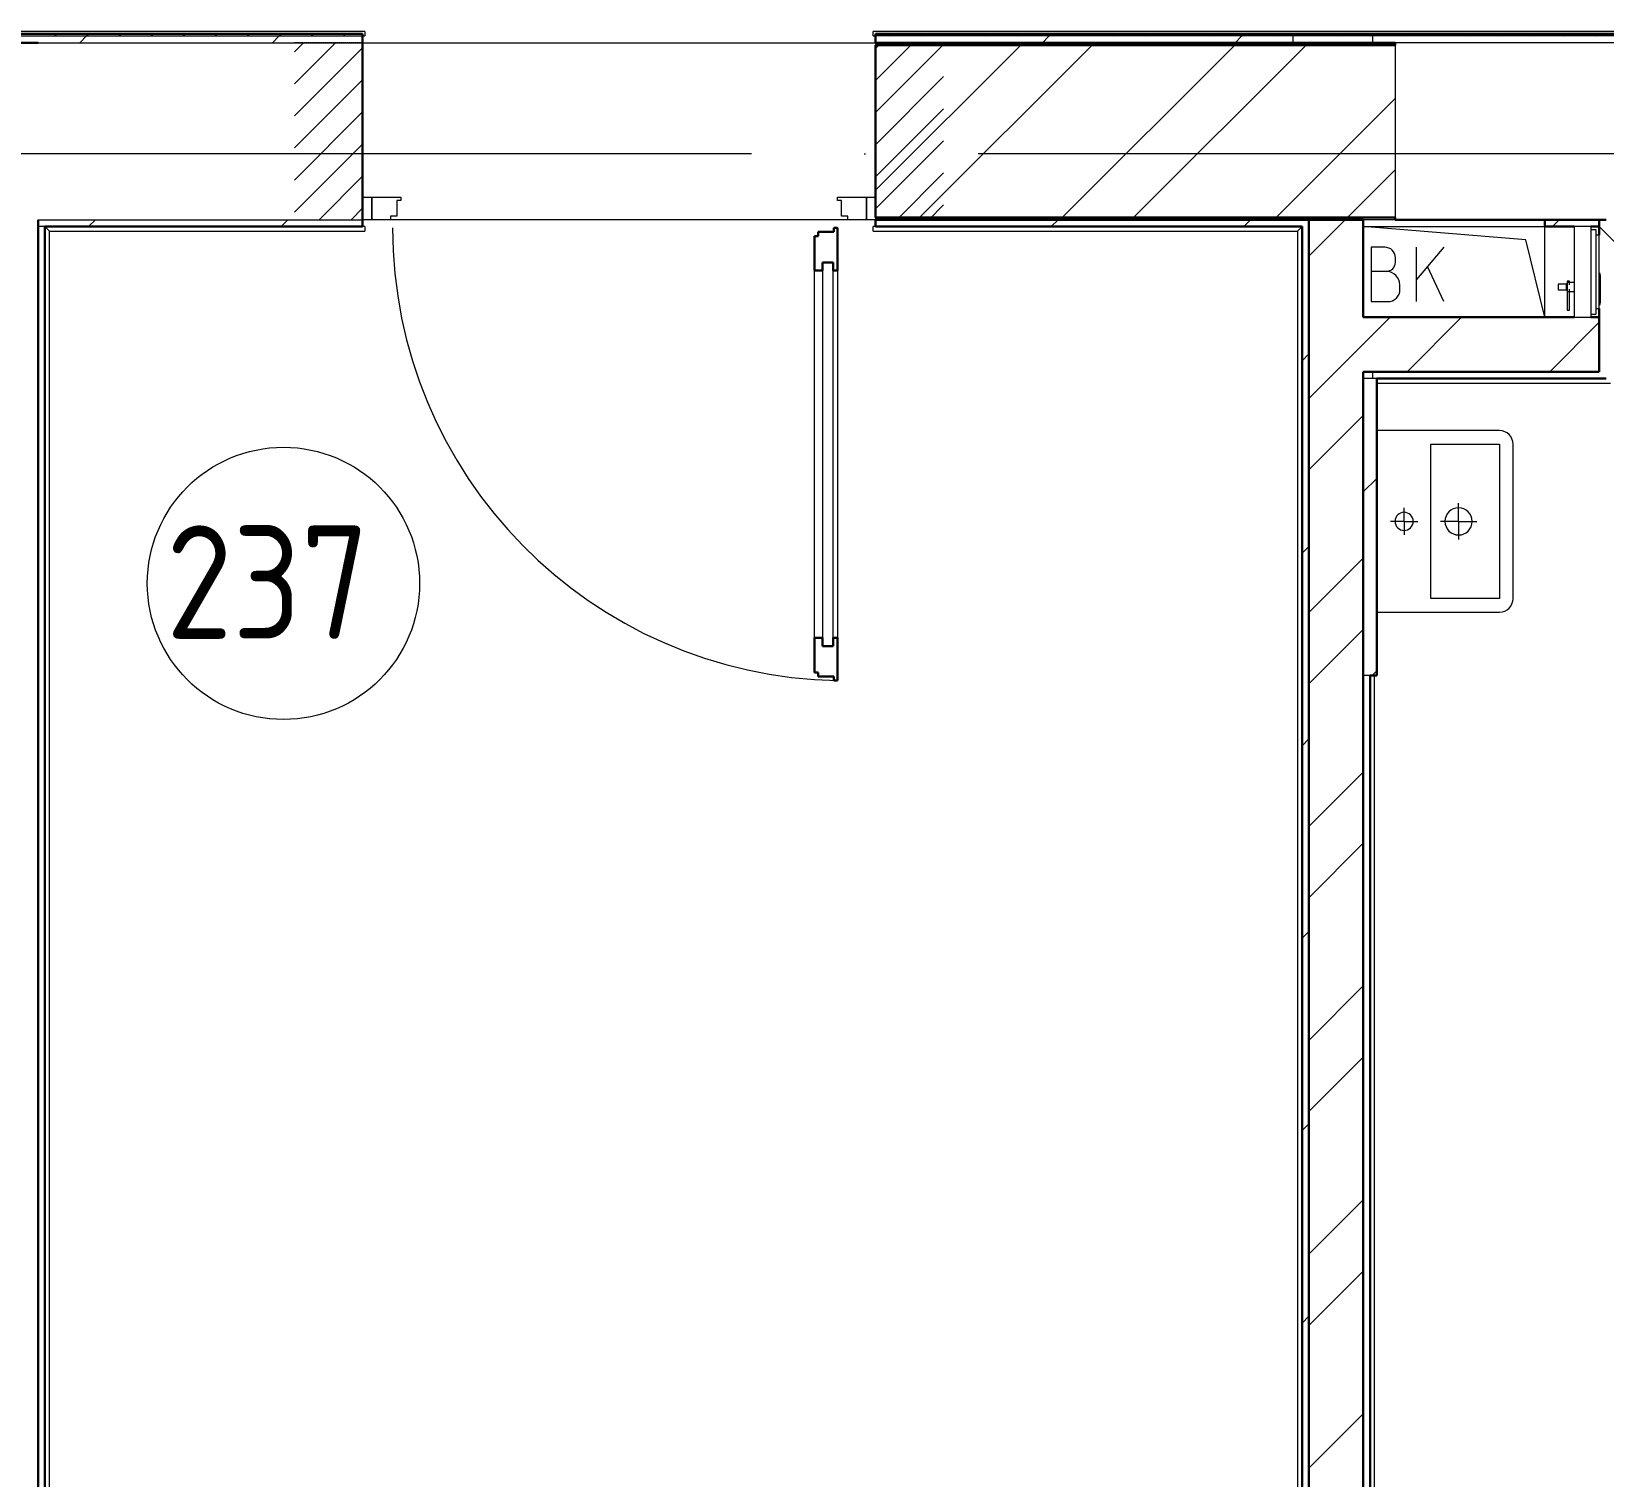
# Model space of a CAD drawing. Header units: millimetres. Extents: x -88595 to 880822, y -1054509 to -148035.
# Drawn here: x 316143 to 319608, y -279617 to -276432 of the extents above; entities that cross this region are included whole.
import ezdxf

# ---------------------------------------------------------------- set-up
doc = ezdxf.new("R2010")
doc.units = ezdxf.units.MM
doc.linetypes.add('ADSK_Линия сетки', pattern=[25, 20, -2.5, 0, -2.5])
doc.linetypes.add('ADSK_Штриховая_ш2 п1_5', pattern=[4.5, 3, -1.5])
for name, color, linetype, lineweight in [('Двери', 7, 'Continuous', 9), ('Марки помещений', 7, 'Continuous', 20), ('Оборудование', 7, 'Continuous', 18), ('Ограждение', 7, 'Continuous', 9), ('Оси', 7, 'Continuous', 9), ('Перекрытие', 7, 'Continuous', 18), ('Стены внутренние', 7, 'Continuous', 18), ('Стены наружные', 7, 'Continuous', 18), ('Стены штриховка', 7, 'Continuous', 9), ('Узлы', 7, 'Continuous', 18)]:
    doc.layers.add(name, color=color, linetype=linetype, lineweight=lineweight)
doc.layers.add('Двери открывание', color=7, linetype='Continuous', lineweight=9, true_color=0xc0c0c0)
doc.styles.add('GOST Common_2', font='GOST_Common.ttf', dxfattribs={"width": 0.9, "height": 350})

# ---------------------------------------------------------------- blocks, each defined once
blk = doc.blocks.new('2 этаж')
at = {"layer": 'Двери', "lineweight": 18, "true_color": 0xff0000}
h = blk.add_hatch(dxfattribs=at)
h.set_pattern_fill('FP_2', color=1, angle=180, style=0, pattern_type=2)
h.set_pattern_definition([(225, (346897.5, 651156.506), (35.3553, -35.3553), [])])
h.paths.add_polyline_path([(346207.5, 650961.5), (346207.5, 651351.5), (346057.5, 651351.5), (346057.5, 650961.5), (346094.5, 650961.5)])
h.paths.add_polyline_path([(347483.8, 650961.5), (347487.5, 650961.5), (347487.5, 651351.5), (347337.5, 651351.5), (347337.5, 650961.5)])
at = {"lineweight": 18}
for p, q in [((348770.8, 650916.8), (348412.5, 650946.5)), ((348412.5, 650946.5), (348812.5, 650946.5)), ((348812.5, 650746.5), (348770.8, 650916.8)), ((348459.9, 650901), (348429.9, 650901)), ((348429.9, 650901), (348429.9, 650781)), ((348483.2, 650867.6), (348483.2, 650877.6)), ((348589.9, 650901), (348529.9, 650829.5)), ((348529.9, 650781), (348529.9, 650901)), ((348463.2, 650847.6), (348429.9, 650847.6)), ((348589.9, 650781), (348553.9, 650858.1)), ((348493.2, 650807.6), (348493.2, 650817.6)), ((348429.9, 650781), (348466.6, 650781))]:
    blk.add_line(p, q, dxfattribs=at)
for centre, radius, start, end in [((348459.9, 650877.6), 23.3, 0, 90), ((348463.2, 650867.6), 20, 270, 0), ((348463.2, 650817.6), 30, 0, 90), ((348466.6, 650807.6), 26.7, 270, 0)]:
    blk.add_arc(centre, radius, start, end, dxfattribs=at)
at = {"layer": 'Двери', "linetype": 'ADSK_Штриховая_ш2 п1_5'}
for p, q in [((346207.5, 651351.5), (346057.5, 651351.5)), ((346207.5, 650961.5), (346207.5, 651351.5)), ((347487.5, 651351.5), (347337.5, 651351.5)), ((347337.5, 651351.5), (347337.5, 650961.5)), ((346057.5, 650961.5), (346207.5, 650961.5)), ((347337.5, 650961.5), (347487.5, 650961.5))]:
    blk.add_line(p, q, dxfattribs=at)
at = {"layer": 'Двери'}
for p, q in [((346207.5, 651011.5), (346227.5, 651011.5)), ((346207.5, 650961.5), (346207.5, 651011.5)), ((346227.5, 651011.5), (346227.5, 650961.5)), ((346227.5, 651011.5), (346291.5, 651011.5)), ((346227.5, 650961.5), (346227.5, 651011.5)), ((346282.5, 651003.5), (346282.5, 650969.5)), ((346291.5, 651003.5), (346282.5, 651003.5)), ((346291.5, 651011.5), (346291.5, 651003.5)), ((347253.5, 651011.5), (347317.5, 651011.5)), ((347253.5, 651003.5), (347253.5, 651011.5)), ((347262.5, 651003.5), (347253.5, 651003.5)), ((347262.5, 650969.5), (347262.5, 651003.5)), ((347317.5, 651011.5), (347337.5, 651011.5)), ((347317.5, 650961.5), (347317.5, 651011.5)), ((347317.5, 651011.5), (347317.5, 650961.5)), ((347337.5, 651011.5), (347337.5, 650961.5)), ((346227.5, 650961.5), (346207.5, 650961.5)), ((346268.5, 650961.5), (346227.5, 650961.5)), ((346268.5, 650969.5), (346268.5, 650961.5)), ((346282.5, 650969.5), (346268.5, 650969.5)), ((347276.5, 650969.5), (347262.5, 650969.5)), ((347276.5, 650961.5), (347276.5, 650969.5)), ((347317.5, 650961.5), (347276.5, 650961.5)), ((347337.5, 650961.5), (347317.5, 650961.5)), ((347203.5, 650039.5), (347203.5, 650849.5)), ((347220.5, 650867.5), (347220.5, 650021.5)), ((347244.5, 650867.5), (347220.5, 650867.5)), ((347244.5, 650021.5), (347244.5, 650867.5)), ((347253.5, 650849.5), (347253.5, 650039.5)), ((347220.5, 650021.5), (347244.5, 650021.5))]:
    blk.add_line(p, q, dxfattribs=at)
at = {"layer": 'Двери', "lineweight": 30}
for p, q in [((347203.5, 650925.5), (347211.5, 650925.5)), ((347203.5, 650849.5), (347203.5, 650925.5)), ((347211.5, 650925.5), (347211.5, 650934.5)), ((347211.5, 650934.5), (347245.5, 650934.5)), ((347245.5, 650943.5), (347253.5, 650943.5)), ((347245.5, 650934.5), (347245.5, 650943.5)), ((347253.5, 650943.5), (347253.5, 650849.5)), ((347203.5, 650849.5), (347220.5, 650849.5)), ((347220.5, 650849.5), (347220.5, 650867.5)), ((347220.5, 650867.5), (347244.5, 650867.5)), ((347244.5, 650867.5), (347244.5, 650849.5)), ((347244.5, 650849.5), (347253.5, 650849.5)), ((347203.5, 649963.5), (347203.5, 650039.5)), ((347203.5, 650039.5), (347220.5, 650039.5)), ((347220.5, 650039.5), (347220.5, 650021.5)), ((347220.5, 650021.5), (347244.5, 650021.5)), ((347244.5, 650039.5), (347253.5, 650039.5)), ((347244.5, 650021.5), (347244.5, 650039.5)), ((347253.5, 650039.5), (347253.5, 649945.5)), ((347211.5, 649963.5), (347203.5, 649963.5)), ((347211.5, 649954.5), (347211.5, 649963.5)), ((347245.5, 649954.5), (347211.5, 649954.5)), ((347245.5, 649945.5), (347245.5, 649954.5)), ((347253.5, 649945.5), (347245.5, 649945.5))]:
    blk.add_line(p, q, dxfattribs=at)
at = {"layer": 'Двери открывание'}
blk.add_arc((347271.5, 650943.5), 998, 180, 268.9666, dxfattribs=at)
at = {"layer": 'Марки помещений'}
blk.add_circle((346033, 650159.9), 300, dxfattribs=at)
at = {"layer": 'Оборудование'}
for p, q in [((348913.9, 650946.5), (348877.5, 650946.5)), ((348877.5, 650946.5), (348877.5, 650746.5)), ((348914.8, 650747.4), (348914.8, 650945.6)), ((348932.5, 650946.5), (349073.9, 650805.1)), ((348924.5, 650939.5), (348914.8, 650939.5)), ((348924.5, 650918.5), (348925.9, 650918.5)), ((348926, 650918.5), (348924.5, 650918.5)), ((348925.5, 650754.5), (348925.5, 650938.6)), ((348932.5, 650927.5), (348927, 650927.5)), ((348932.5, 650765.5), (348932.5, 650927.5)), ((348934.5, 650843), (348932.5, 650843)), ((348934.5, 650839), (348934.5, 650843)), ((348859.6, 650819.1), (348842.2, 650819.1)), ((348842.2, 650819.1), (348842.2, 650806.9)), ((348842.2, 650806.9), (348859.6, 650806.9)), ((348861.6, 650821.1), (348859.6, 650819.1)), ((348859.6, 650819.1), (348859.6, 650806.9)), ((348859.6, 650806.9), (348861.6, 650804.9)), ((348877.5, 650822.7), (348861.6, 650822.7)), ((348861.6, 650822.7), (348861.6, 650803.4)), ((348867.1, 650826.1), (348862.1, 650826.1)), ((348862.1, 650826.1), (348862.1, 650817.8)), ((348862.1, 650808.2), (348862.1, 650762.4)), ((348867.1, 650817.8), (348867.1, 650826.1)), ((348867.1, 650762.4), (348867.1, 650808.2)), ((348934.5, 650839), (348934.5, 650778.5)), ((348861.6, 650803.4), (348877.5, 650803.4)), ((348925.9, 650774.5), (348924.5, 650774.5)), ((348926, 650774.5), (348924.5, 650774.5)), ((348932.5, 650774.5), (348934.5, 650774.5)), ((348934.5, 650774.5), (348934.5, 650778.5)), ((348862.1, 650762.4), (348867.1, 650762.4)), ((348877.5, 650746.5), (348913.9, 650746.5)), ((348914.8, 650753.5), (348924.5, 650753.5)), ((348927, 650765.5), (348932.5, 650765.5))]:
    blk.add_line(p, q, dxfattribs=at)
for points, knots in [([(348914.8, 650945.6), (348914.8, 650945.7), (348914.8, 650945.8), (348914.7, 650946), (348914.6, 650946.1), (348914.5, 650946.3), (348914.3, 650946.4), (348914.1, 650946.5), (348914, 650946.5), (348913.9, 650946.5)], [-1, -1, -1, -1, -0.833333, -0.75, -0.583333, -0.458333, -0.333333, -0.166667, 0, 0, 0, 0]), ([(348925.5, 650938.6), (348925.5, 650938.6), (348925.5, 650938.8), (348925.4, 650938.9), (348925.4, 650939), (348925.3, 650939.2), (348925.2, 650939.3), (348925, 650939.4), (348924.8, 650939.5), (348924.6, 650939.5), (348924.5, 650939.5)], [-1, -1, -1, -1, -0.833333, -0.75, -0.666667, -0.583333, -0.458333, -0.333333, -0.166667, 0, 0, 0, 0]), ([(348927, 650927.5), (348926.9, 650927.5), (348926.7, 650927.5), (348926.4, 650927.6), (348926.3, 650927.7), (348926.1, 650927.8), (348925.9, 650928), (348925.8, 650928.1), (348925.7, 650928.3), (348925.6, 650928.5), (348925.5, 650928.7), (348925.5, 650928.9), (348925.5, 650929)], [-1, -1, -1, -1, -0.833333, -0.75, -0.666667, -0.583333, -0.5, -0.416667, -0.333333, -0.25, -0.166667, 0, 0, 0, 0]), ([(348913.9, 650746.5), (348914, 650746.5), (348914.1, 650746.5), (348914.3, 650746.6), (348914.5, 650746.7), (348914.6, 650746.9), (348914.7, 650747), (348914.8, 650747.2), (348914.8, 650747.3), (348914.8, 650747.4)], [0, 0, 0, 0, 0.166667, 0.333333, 0.458333, 0.583333, 0.708333, 0.833333, 1, 1, 1, 1]), ([(348924.5, 650753.5), (348924.6, 650753.5), (348924.8, 650753.5), (348925, 650753.6), (348925.2, 650753.7), (348925.3, 650753.9), (348925.4, 650754), (348925.4, 650754.1), (348925.5, 650754.3), (348925.5, 650754.4), (348925.5, 650754.5)], [0, 0, 0, 0, 0.166667, 0.333333, 0.458333, 0.583333, 0.666667, 0.75, 0.833333, 1, 1, 1, 1]), ([(348925.5, 650764), (348925.5, 650764.1), (348925.5, 650764.3), (348925.6, 650764.6), (348925.7, 650764.7), (348925.8, 650764.9), (348925.9, 650765.1), (348926.1, 650765.2), (348926.3, 650765.3), (348926.4, 650765.4), (348926.7, 650765.5), (348926.9, 650765.5), (348927, 650765.5)], [0, 0, 0, 0, 0.166667, 0.25, 0.333333, 0.416667, 0.5, 0.583333, 0.666667, 0.75, 0.833333, 1, 1, 1, 1])]:
    blk.add_open_spline(points, degree=3, knots=knots, dxfattribs=at)
at = {"layer": 'Ограждение'}
for p, q in [((346212.5, 651376.5), (345077.5, 651376.5)), ((346207.5, 651366.5), (346212.5, 651366.5)), ((346212.5, 651376.5), (346212.5, 651366.5)), ((347332.5, 651366.5), (347332.5, 651376.5)), ((349187.5, 651376.5), (347332.5, 651376.5)), ((347332.5, 651366.5), (347337.5, 651366.5)), ((345517.5, 650936.5), (345507.5, 650946.5)), ((346212.5, 650946.5), (346207.5, 650946.5)), ((346212.5, 650946.5), (346212.5, 650936.5)), ((347332.5, 650936.5), (347332.5, 650946.5)), ((347337.5, 650946.5), (347332.5, 650946.5)), ((348277.5, 650946.5), (348267.5, 650936.5)), ((345517.5, 645156.5), (345517.5, 650936.5)), ((345517.5, 650936.5), (346212.5, 650936.5)), ((347332.5, 650936.5), (348267.5, 650936.5)), ((348267.5, 650936.5), (348267.5, 645156.5)), ((348442.5, 650601.5), (348957.5, 650601.5)), ((348437.5, 645156.5), (348437.5, 649956.5))]:
    blk.add_line(p, q, dxfattribs=at)
at = {"layer": 'Оси', "linetype": 'ADSK_Линия сетки', "ltscale": 100}
blk.add_line((364564.8, 651106.5), (287587.4, 651106.5), dxfattribs=at)
at = {"layer": 'Перекрытие', "color": 49, "ltscale": 100, "true_color": 0x464646}
for p, q in [((346207.5, 651351.5), (347337.5, 651351.5)), ((348412.5, 650946.5), (348812.5, 650946.5))]:
    blk.add_line(p, q, dxfattribs=at)
at = {"layer": 'Стены внутренние', "lineweight": 30}
for p, q in [((345492.5, 651351.5), (345102.5, 651351.5)), ((346207.5, 650961.5), (346207.5, 651351.5)), ((348482.5, 651351.5), (348482.5, 651346.5)), ((348482.5, 650966.5), (348482.5, 650961.5)), ((348482.5, 650961.5), (348812.5, 650961.5))]:
    blk.add_line(p, q, dxfattribs=at)
at = {"layer": 'Стены внутренние'}
for p, q in [((346207.5, 651351.5), (346207.5, 651351.5)), ((349187.5, 651351.5), (348482.5, 651351.5)), ((348482.5, 651346.5), (348482.5, 650966.5)), ((345492.5, 650961.5), (346207.5, 650961.5)), ((347276.5, 650961.5), (346268.5, 650961.5)), ((348482.5, 650961.5), (348412.5, 650961.5))]:
    blk.add_line(p, q, dxfattribs=at)
at = {"layer": 'Стены наружные', "lineweight": 30}
for p, q in [((346207.5, 651371.5), (345082.5, 651371.5)), ((346207.5, 651351.5), (346207.5, 651371.5)), ((349187.5, 651371.5), (347337.5, 651371.5)), ((347337.5, 651371.5), (347337.5, 651351.5)), ((347337.5, 651351.5), (348482.5, 651351.5)), ((348482.5, 651346.5), (347337.5, 651346.5)), ((347337.5, 651346.5), (347337.5, 650966.5)), ((345492.5, 650961.5), (345492.5, 645056.5)), ((345507.5, 650946.5), (346207.5, 650946.5)), ((345507.5, 645136.5), (345507.5, 650946.5)), ((346207.5, 650946.5), (346207.5, 650961.5)), ((347337.5, 650966.5), (348482.5, 650966.5)), ((348412.5, 650961.5), (347337.5, 650961.5)), ((347337.5, 650961.5), (347337.5, 650946.5)), ((347337.5, 650946.5), (348277.5, 650946.5)), ((348277.5, 650946.5), (348277.5, 645136.5)), ((348292.5, 645131.5), (348292.5, 650961.5)), ((348412.5, 650746.5), (348412.5, 650961.5)), ((348812.5, 650961.5), (348812.5, 650946.5)), ((348947.5, 650961.5), (348812.5, 650961.5)), ((348812.5, 650946.5), (348877.5, 650946.5)), ((348914.1, 650946.5), (348932.5, 650946.5)), ((348932.5, 650961.5), (348932.5, 650927.5)), ((348877.5, 650746.5), (348412.5, 650746.5)), ((348932.5, 650746.5), (348914.1, 650746.5)), ((348932.5, 650765.5), (348932.5, 650626.5)), ((348412.5, 650626.5), (348932.5, 650626.5)), ((348412.5, 650626.5), (348412.5, 645131.5)), ((348442.5, 650611.5), (348947.5, 650611.5)), ((348442.5, 649956.5), (348442.5, 650611.5)), ((348427.5, 645136.5), (348427.5, 649956.5)), ((348427.5, 649956.5), (348442.5, 649956.5))]:
    blk.add_line(p, q, dxfattribs=at)
at = {"layer": 'Стены наружные', "linetype": 'Continuous', "lineweight": 9}
for p, q in [((345528.6, 651366.5), (345533.6, 651371.5)), ((345584.3, 651351.5), (345599.3, 651366.5)), ((345599.3, 651366.5), (345604.3, 651371.5)), ((345670, 651366.5), (345675, 651371.5)), ((345740.7, 651366.5), (345745.7, 651371.5)), ((345811.4, 651366.5), (345816.4, 651371.5)), ((345882.1, 651366.5), (345887.1, 651371.5)), ((345952.8, 651366.5), (345957.8, 651371.5)), ((346008.6, 651351.5), (346023.6, 651366.5)), ((346023.6, 651366.5), (346028.6, 651371.5)), ((346094.3, 651366.5), (346099.3, 651371.5)), ((346165, 651366.5), (346170, 651371.5)), ((347367.1, 651366.5), (347372.1, 651371.5)), ((347437.8, 651366.5), (347442.8, 651371.5)), ((347508.5, 651366.5), (347513.5, 651371.5)), ((347579.2, 651366.5), (347584.2, 651371.5)), ((347649.9, 651366.5), (347654.9, 651371.5)), ((347705.6, 651351.5), (347720.6, 651366.5)), ((347720.6, 651366.5), (347725.6, 651371.5)), ((347791.3, 651366.5), (347796.3, 651371.5)), ((347862, 651366.5), (347867, 651371.5)), ((347932.7, 651366.5), (347937.7, 651371.5)), ((348003.5, 651366.5), (348008.5, 651371.5)), ((348074.2, 651366.5), (348079.2, 651371.5)), ((348129.9, 651351.5), (348144.9, 651366.5)), ((348144.9, 651366.5), (348149.9, 651371.5)), ((348215.6, 651366.5), (348220.6, 651371.5)), ((348286.3, 651366.5), (348291.3, 651371.5)), ((348357, 651366.5), (348362, 651371.5)), ((348427.7, 651366.5), (348432.7, 651371.5)), ((348433.5, 651351.5), (348433.5, 651366.5)), ((348498.4, 651366.5), (348503.4, 651371.5)), ((348569.1, 651366.5), (348574.1, 651371.5)), ((348639.8, 651366.5), (348644.8, 651371.5)), ((348710.6, 651366.5), (348715.6, 651371.5)), ((348781.3, 651366.5), (348786.3, 651371.5)), ((348852, 651366.5), (348857, 651371.5)), ((348922.7, 651366.5), (348927.7, 651371.5)), ((347337.5, 651026.4), (347657.7, 651346.5)), ((347337.5, 651340.7), (347343.3, 651346.5)), ((347434.8, 650966.5), (347814.8, 651346.5)), ((347749.1, 650966.5), (348129.1, 651346.5)), ((347906.3, 650966.5), (348286.3, 651346.5)), ((348220.6, 650966.5), (348482.5, 651228.4)), ((348377.7, 650966.5), (348482.5, 651071.3)), ((345603.6, 650946.5), (345618.6, 650961.5)), ((346027.8, 650946.5), (346042.8, 650961.5)), ((347724.9, 650946.5), (347739.9, 650961.5)), ((348149.1, 650946.5), (348164.1, 650961.5)), ((348292.5, 650881.3), (348372.7, 650961.5)), ((348829.2, 650946.5), (348844.2, 650961.5)), ((348412.5, 650687), (348472, 650746.5)), ((348509.2, 650626.5), (348629.2, 650746.5)), ((348823.5, 650626.5), (348932.5, 650735.5)), ((348292.5, 650567), (348412.5, 650687)), ((348277.5, 650650.6), (348292.5, 650665.6)), ((348433.5, 650611.5), (348433.5, 650626.5)), ((348292.5, 650409.8), (348412.5, 650529.8)), ((348412.5, 650361.3), (348442.5, 650391.3)), ((348277.5, 650226.3), (348292.5, 650241.3)), ((348292.5, 650095.5), (348412.5, 650215.5)), ((348292.5, 649938.3), (348412.5, 650058.3)), ((348431.9, 649956.5), (348442.5, 649967.1)), ((348277.5, 649802.1), (348292.5, 649817.1)), ((348292.5, 649624), (348412.5, 649744)), ((348292.5, 649466.9), (348412.5, 649586.9)), ((348277.5, 649377.8), (348292.5, 649392.8)), ((348292.5, 649152.6), (348412.5, 649272.6)), ((348292.5, 648995.4), (348412.5, 649115.4)), ((348277.5, 648953.5), (348292.5, 648968.5)), ((348292.5, 648681.1), (348412.5, 648801.1)), ((348292.5, 648524), (348412.5, 648644)), ((348277.5, 648529.3), (348292.5, 648544.3)), ((348292.5, 648209.6), (348412.5, 648329.6))]:
    blk.add_line(p, q, dxfattribs=at)
at = {"layer": 'Стены наружные'}
for p, q in [((345492.5, 651351.5), (346207.5, 651351.5)), ((348812.5, 650746.5), (348812.5, 650946.5))]:
    blk.add_line(p, q, dxfattribs=at)
at = {"layer": 'Стены штриховка'}
for p, q in [((345087.5, 651366.5), (346207.5, 651366.5)), ((349187.5, 651366.5), (347337.5, 651366.5)), ((348257.5, 651366.5), (348257.5, 651351.5)), ((345507.5, 650946.5), (345492.5, 650946.5)), ((348442.5, 650611.5), (348412.5, 650611.5)), ((348427.5, 649956.5), (348412.5, 649956.5))]:
    blk.add_line(p, q, dxfattribs=at)
at = {"layer": 'Узлы', "lineweight": 9}
for p, q in [((348712.5, 650496.5), (348442.5, 650496.5)), ((348742.5, 650296.5), (348742.5, 650466.5)), ((348502.5, 650296.5), (348502.5, 650326.5)), ((348622.5, 650296.5), (348622.5, 650336.5)), ((348502.5, 650296.5), (348472.5, 650296.5)), ((348502.5, 650296.5), (348532.5, 650296.5)), ((348502.5, 650296.5), (348502.5, 650266.5)), ((348622.5, 650296.5), (348582.5, 650296.5)), ((348622.5, 650296.5), (348662.5, 650296.5)), ((348622.5, 650296.5), (348622.5, 650256.5)), ((348742.5, 650126.5), (348742.5, 650296.5)), ((348442.5, 650096.5), (348712.5, 650096.5))]:
    blk.add_line(p, q, dxfattribs=at)
at = {"layer": 'Узлы'}
for p, q in [((348561.6, 650466.5), (348712.5, 650466.5)), ((348561.6, 650126.5), (348561.6, 650466.5)), ((348712.5, 650466.5), (348712.5, 650126.5)), ((348712.5, 650126.5), (348561.6, 650126.5))]:
    blk.add_line(p, q, dxfattribs=at)
for centre, start, end in [((348712.5, 650466.5), 0, 90), ((348712.5, 650126.5), 270, 0)]:
    blk.add_arc(centre, 30, start, end, dxfattribs=at)
at = {"layer": 'Узлы', "lineweight": 9}
for centre, radius, start, end in [((348622.5, 650296.5), 30, 90, 180), ((348622.5, 650296.5), 30, 0, 90), ((348502.5, 650296.5), 20, 90, 180), ((348502.5, 650296.5), 20, 180, 270.0116), ((348502.5, 650296.5), 20, 0, 90), ((348502.5, 650296.5), 20, 270, 0), ((348622.5, 650296.5), 30, 180, 270.0077), ((348622.5, 650296.5), 30, 270, 0)]:
    blk.add_arc(centre, radius, start, end, dxfattribs=at)
at = {"layer": 'Марки помещений', "style": 'GOST Common_2', "width": 0.9}
blk.add_text('237', height=250, dxfattribs=at).set_placement((345774.2, 650037.6))

msp = doc.modelspace()

# ---------------------------------------------------------------- block references
at = {"layer": 'Оборудование', "color": 5, "true_color": 0x0000ff}
msp.add_blockref('2 этаж', (-29334.2, -927808.4), dxfattribs=at)

doc.saveas('drawing.dxf')
